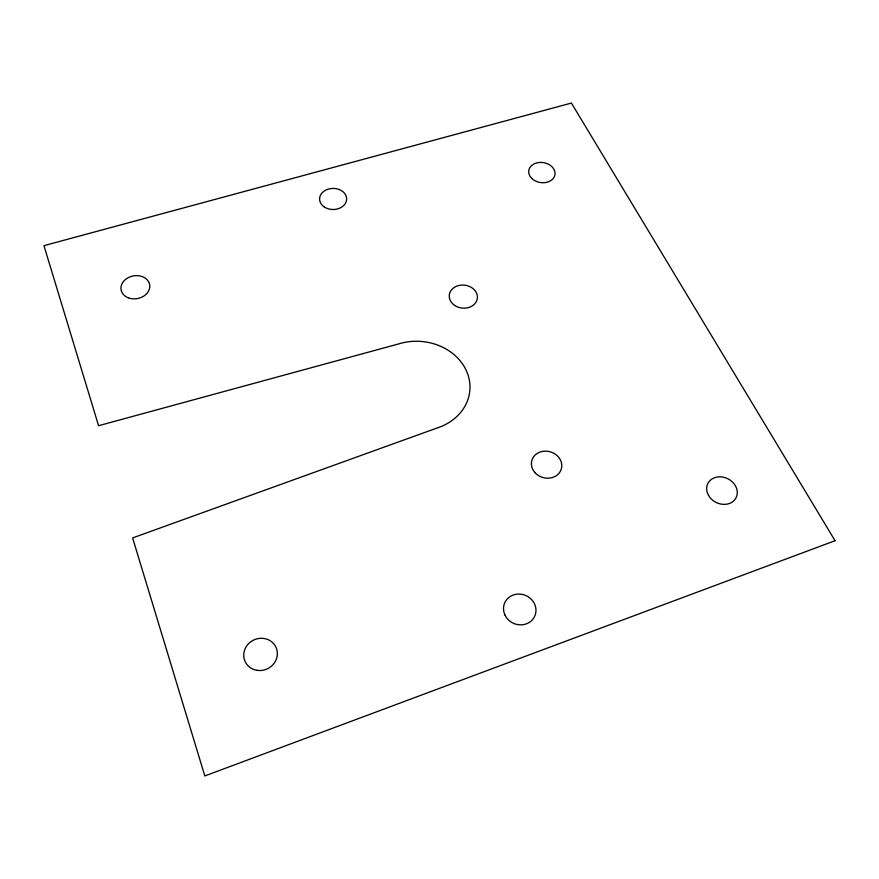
<?xml version="1.0" encoding="UTF-8"?>
<svg xmlns="http://www.w3.org/2000/svg" width="879" height="879" viewBox="0 0 879 879"><rect width="100%" height="100%" fill="white"/><g stroke="black" fill="none" stroke-linecap="round" stroke-linejoin="round"><path stroke-width="1.32" d="M835.05 540.706L204.818 775.937L132.619 537.926L437.259 427.941A52.333 44.719 4.5 0 0 466.353 370.674A52.333 44.719 4.5 0 0 399.011 343.821L98.569 425.711L43.95 245.659L571.405 103.063L835.05 540.706M257.097 670.347A17.009 15.943 -24.8 0 0 276.533 648.636A17.009 15.943 -24.8 0 0 248.01 644.252A17.009 15.943 -24.8 0 0 257.097 670.347M128.202 297.794A14.514 11.504 -10.5 0 0 149.782 286.213A14.514 11.504 -10.5 0 0 128.07 277.753A14.514 11.504 -10.5 0 0 128.202 297.794M324.373 207.026A13.537 10.548 -0.1 0 0 346.436 200.83A13.537 10.548 -0.1 0 0 328.526 189.051A13.537 10.548 -0.1 0 0 324.373 207.026M531.729 178.371A13.24 10.076 9 0 0 554.22 176.921A13.24 10.076 9 0 0 539.673 162.439A13.24 10.076 9 0 0 531.729 178.371M708.551 495.437A15.8 13.207 26.7 0 0 735.075 499.349A15.8 13.207 26.7 0 0 722.285 477.011A15.8 13.207 26.7 0 0 708.551 495.437M504.931 614.937A16.426 15.196 23.7 0 0 532.905 619.179A16.426 15.196 23.7 0 0 521.401 594.248A16.426 15.196 23.7 0 0 504.931 614.937M534.904 472.55A15.35 13.372 16.1 0 0 560.857 470.276A15.35 13.372 16.1 0 0 544.002 451.202A15.35 13.372 16.1 0 0 534.904 472.55M454.806 305.507A14.13 11.537 6.7 0 0 477.308 298.607A14.13 11.537 6.7 0 0 457.849 285.752A14.13 11.537 6.7 0 0 454.806 305.507"/></g></svg>
